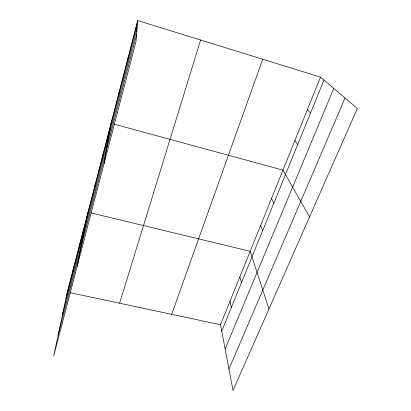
<?xml version="1.0" encoding="UTF-8"?>
<svg xmlns="http://www.w3.org/2000/svg" width="411" height="411" viewBox="0 0 411 411"><rect width="100%" height="100%" fill="white"/><g stroke="black" fill="none" stroke-linecap="round" stroke-linejoin="round"><path stroke-width="0.62" d="M137.664 20.55L136.02 41.614L53.656 356.132L67.291 292.082L137.664 20.55L320.513 77.114L357.344 108.478L233.032 390.45L220.522 324.747L320.513 77.114M127.996 59.174L128.34 56.533M118.964 94.001L119.473 90.739M104.029 163.778L111.037 123.3M102.195 158.641L102.991 154.325M94.402 188.69L95.321 183.928M77.165 266.349L87.995 212.199M79.647 245.573L80.782 240.034M72.655 272.508L73.888 266.631M65.976 298.258L137.51 22.507M62.297 315.55L137.079 28.061M58.126 335.135L136.575 34.514M119.622 303.236L200.589 40.016M171.685 314.338L262.706 59.23M221.74 331.138L323.976 80.063M225.13 348.954L333.768 88.401M228.953 369.037L345.04 97.998M70.363 292.735L220.522 324.747M91.108 212.949L250.181 251.291L268.943 308.985M114.073 124.127L282.953 170.133L309.555 216.88M307.397 109.593L310.526 113.097M294.893 140.567L297.708 144.569M271.543 198.39L273.818 203.245M260.631 225.413L262.66 230.638M239.87 276.824L241.468 282.686M229.996 301.289L231.393 307.428"/></g></svg>
